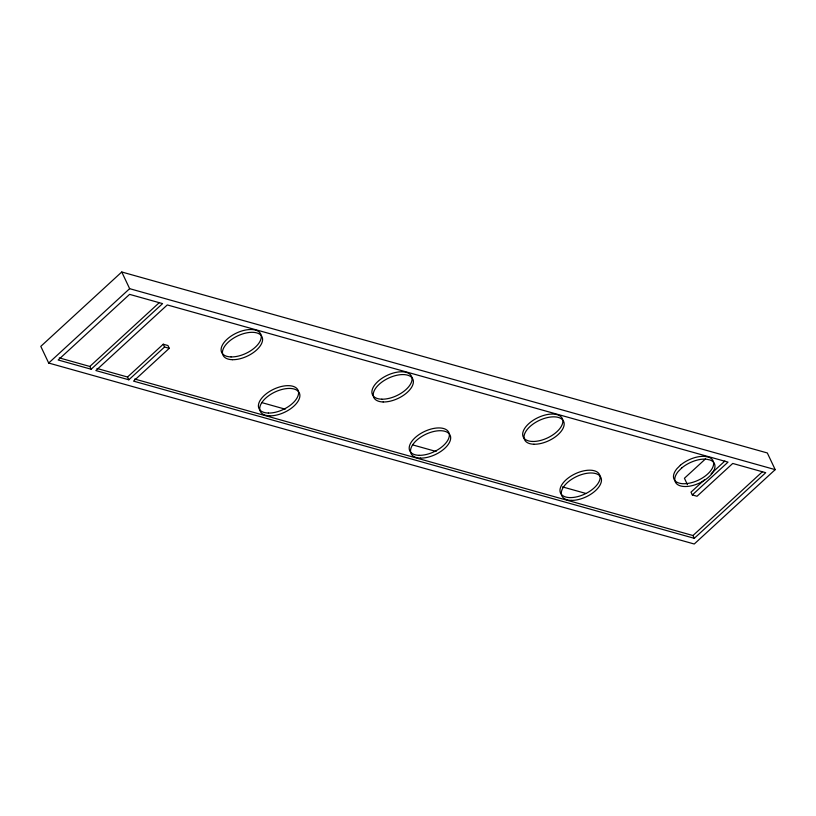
<?xml version="1.0" encoding="UTF-8"?>
<svg xmlns="http://www.w3.org/2000/svg" width="816" height="816" viewBox="0 0 816 816"><rect width="100%" height="100%" fill="white"/><g stroke="black" fill="none" stroke-linecap="round" stroke-linejoin="round"><path stroke-width="1.22" d="M121.757 271.993L40.8 346.361L48.685 363.038L694.243 544.007L775.2 469.639L767.315 452.962L121.757 271.993L129.642 288.67L775.2 469.639M48.685 363.038L129.642 288.67M59.282 357.887L89.831 366.455L159.406 302.532M91.147 369.23L162.578 303.613L129.591 294.362L58.16 359.989L91.147 369.23L89.831 366.455M96.982 368.455L127.531 377.023L163.241 344.209L167.953 345.535L169.269 348.31L133.549 381.123L694.294 538.315L765.724 472.688L732.737 463.447L697.027 496.261L692.315 494.935L690.999 492.16L704.738 479.533M692.315 494.935L728.025 462.121L167.29 304.929L95.86 370.556L128.836 379.797L164.557 346.994L169.269 348.31M705.493 458.908L684.43 478.258L687.46 484.673M711.144 473.647L724.883 461.03M134.691 379.032L692.978 535.531L762.552 471.617M261.865 402.625L285.182 409.163M412.784 444.934L436.101 451.462M562.479 486.897L585.796 493.425M692.978 535.531L694.294 538.315M163.241 344.209L164.557 346.994M127.531 377.023L128.836 379.797M680.371 465.232L676.892 468.721A21.593 11.22 -25.3 0 0 680.901 483.511A21.593 11.22 -25.3 0 0 708.013 473.698A21.593 11.22 -25.3 0 0 708.727 457.195L704.8 456.389A21.593 11.22 -25.3 0 0 680.371 465.232M681.686 468.007L678.208 471.495A21.593 11.22 -25.3 0 0 682.217 486.295A21.593 11.22 -25.3 0 0 709.328 476.483A21.593 11.22 -25.3 0 0 710.042 459.969L706.115 459.163A21.593 11.22 -25.3 0 0 681.686 468.007M232.366 359.703A21.593 11.22 -25.3 0 0 262.599 339.527A21.593 11.22 -25.3 0 0 232.55 338.783A21.593 11.22 -25.3 0 0 232.366 359.703M269.657 415.834A21.593 11.22 -25.3 0 0 299.9 395.658A21.593 11.22 -25.3 0 0 269.841 394.913A21.593 11.22 -25.3 0 0 269.657 415.834M383.153 401.972A21.593 11.22 -25.3 0 0 413.396 381.796A21.593 11.22 -25.3 0 0 383.336 381.052A21.593 11.22 -25.3 0 0 383.153 401.972M420.454 458.113A21.593 11.22 -25.3 0 0 450.687 437.927A21.593 11.22 -25.3 0 0 420.638 437.182A21.593 11.22 -25.3 0 0 420.454 458.113M533.939 444.241A21.593 11.22 -25.3 0 0 564.182 424.065A21.593 11.22 -25.3 0 0 534.123 423.32A21.593 11.22 -25.3 0 0 533.939 444.241M571.241 500.381A21.593 11.22 -25.3 0 0 601.474 480.196A21.593 11.22 -25.3 0 0 571.424 479.451A21.593 11.22 -25.3 0 0 571.241 500.381M532.624 441.466A21.593 11.22 -25.3 0 0 562.867 421.28A21.593 11.22 -25.3 0 0 532.807 420.536A21.593 11.22 -25.3 0 0 532.624 441.466M569.925 497.597A21.593 11.22 -25.3 0 0 600.158 477.421A21.593 11.22 -25.3 0 0 570.109 476.666A21.593 11.22 -25.3 0 0 569.925 497.597M381.837 399.197A21.593 11.22 -25.3 0 0 412.08 379.012A21.593 11.22 -25.3 0 0 382.021 378.267A21.593 11.22 -25.3 0 0 381.837 399.197M231.05 356.929A21.593 11.22 -25.3 0 0 261.293 336.743A21.593 11.22 -25.3 0 0 231.234 335.998A21.593 11.22 -25.3 0 0 231.05 356.929M268.352 413.059A21.593 11.22 -25.3 0 0 298.585 392.873A21.593 11.22 -25.3 0 0 268.535 392.129A21.593 11.22 -25.3 0 0 268.352 413.059M419.138 455.328A21.593 11.22 -25.3 0 0 449.371 435.152A21.593 11.22 -25.3 0 0 419.322 434.398A21.593 11.22 -25.3 0 0 419.138 455.328"/></g></svg>
